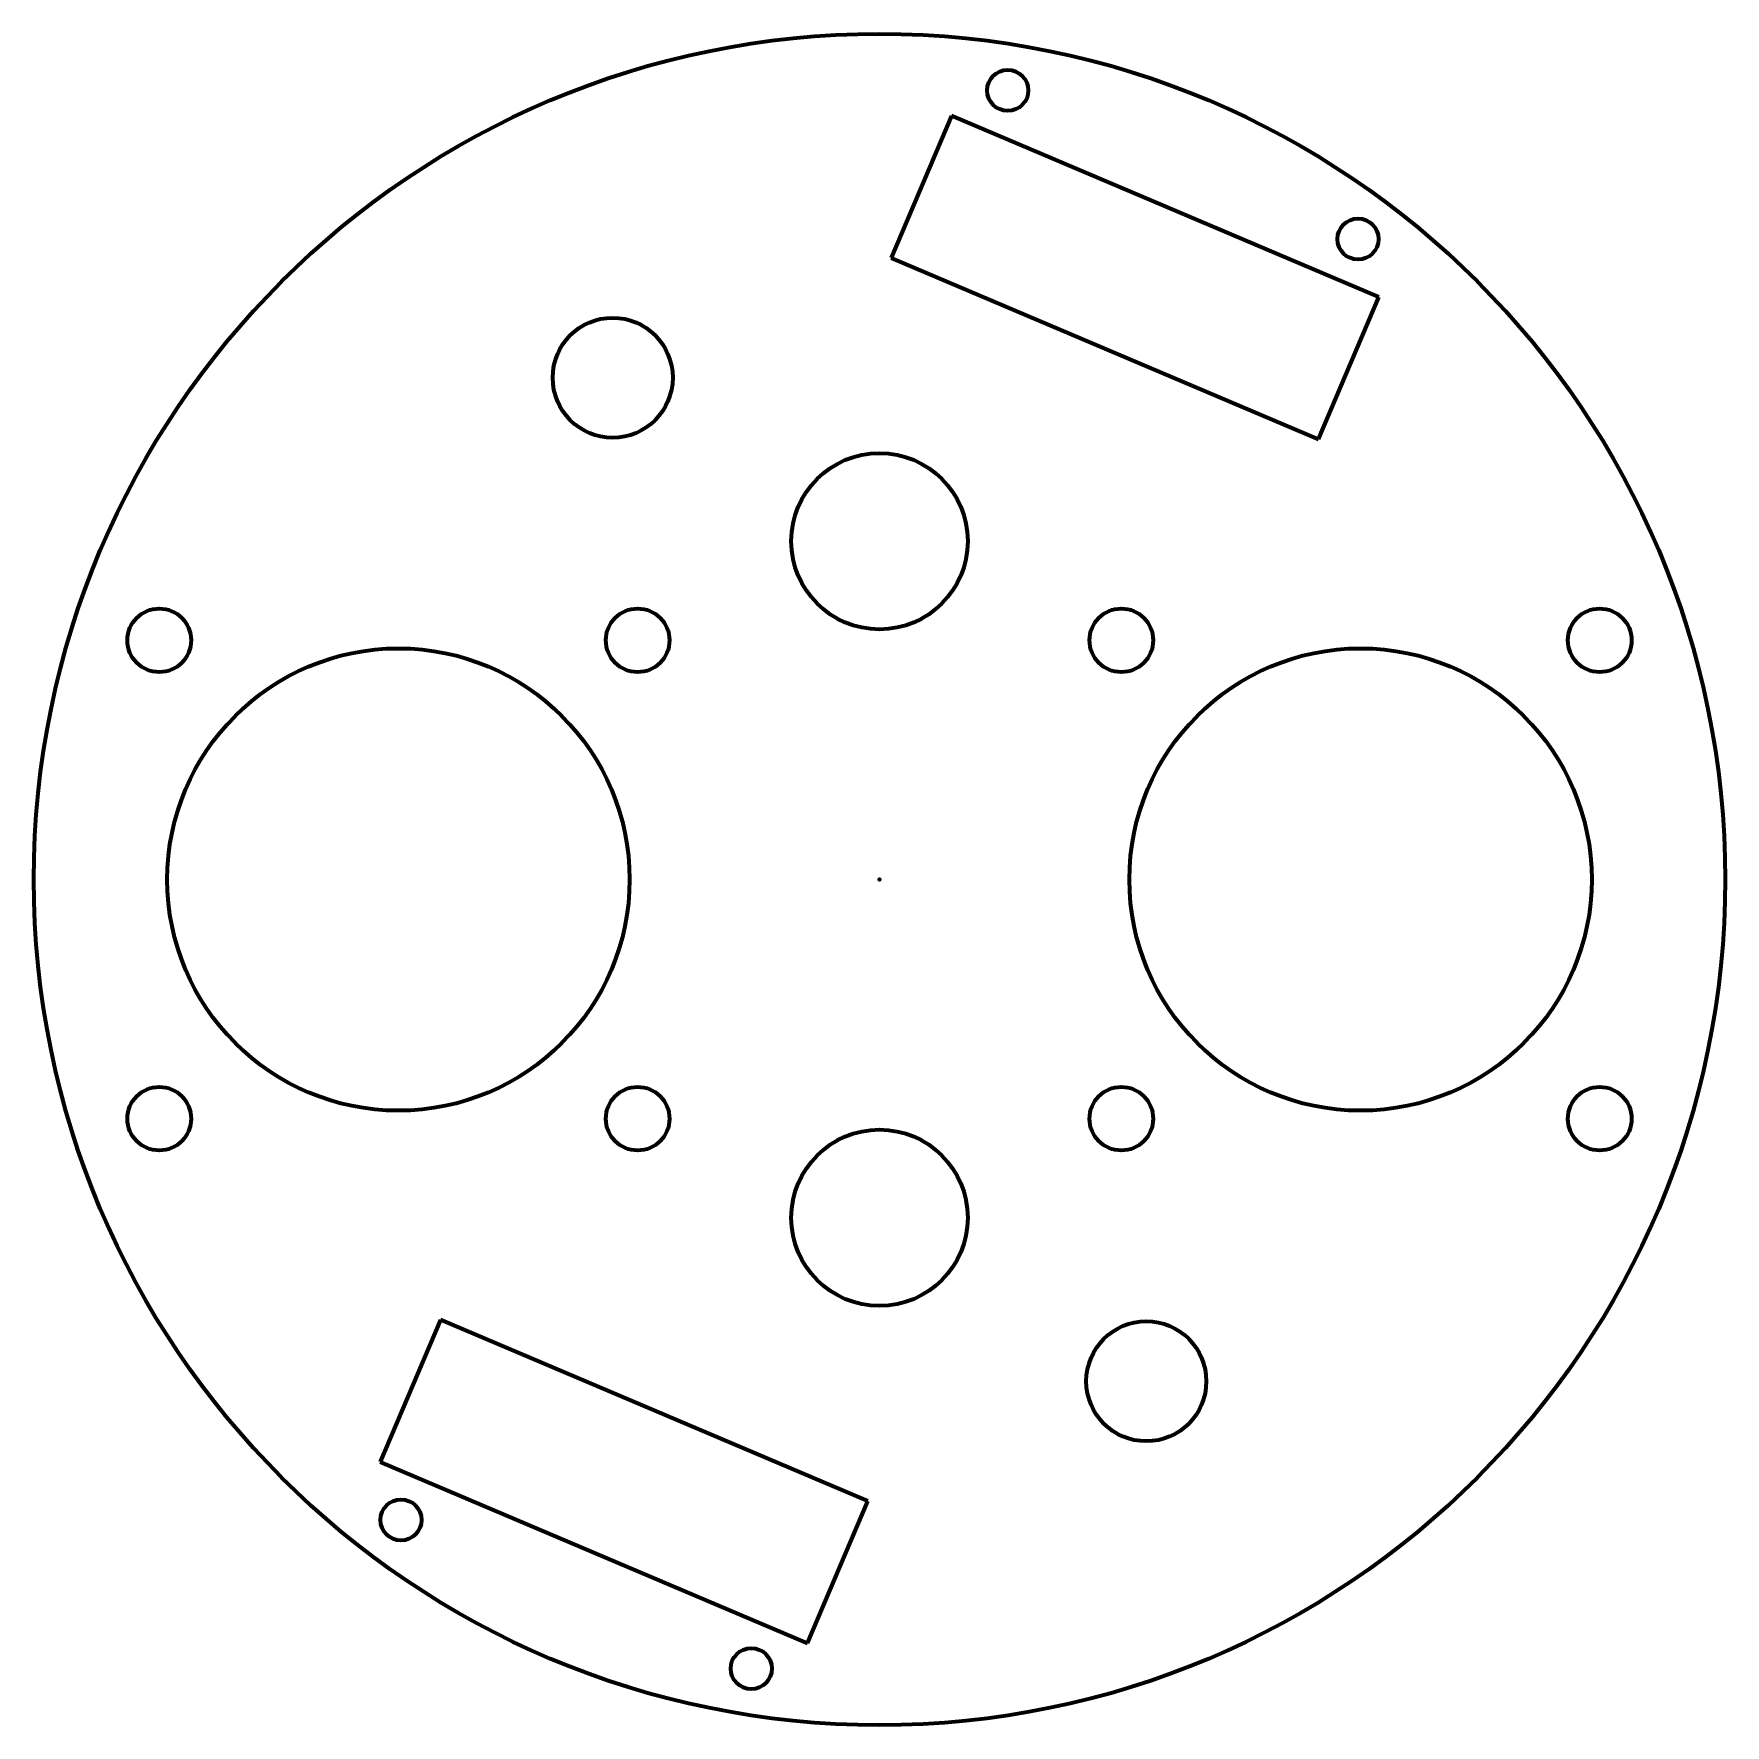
# Model space of a CAD drawing. Header units: millimetres. Extents: x -47.6 to 47.6, y -47.6 to 47.6.
import ezdxf

# ---------------------------------------------------------------- set-up
doc = ezdxf.new("R2010")
doc.units = ezdxf.units.MM
doc.layers.add('1', color=7, linetype='Continuous', true_color=0xffffff)
doc.layers.add('61', color=7, linetype='Continuous', true_color=0xffffff)

msp = doc.modelspace()

# ---------------------------------------------------------------- linework, layer by layer
at = {"layer": '1', "color": 163, "linetype": 'Continuous', "lineweight": 70}
for p, q in [((4.063912, 43.011292), (0.664551, 35.0029)), ((28.116704, 32.801488), (4.063912, 43.011292)), ((0.664551, 35.0029), (24.717343, 24.793095)), ((24.717343, 24.793095), (28.116704, 32.801488)), ((-24.717343, -24.793095), (-28.116704, -32.801488)), ((-0.664551, -35.0029), (-24.717343, -24.793095)), ((-28.116704, -32.801488), (-4.063912, -43.011292)), ((-4.063912, -43.011292), (-0.664551, -35.0029))]:
    msp.add_line(p, q, dxfattribs=at)
at = {"layer": '1', "color": 252, "linetype": 'Continuous', "lineweight": 35}
for p, q in [((4.063912, 43.011292), (0.664551, 35.0029)), ((4.063912, 43.011292), (0.664551, 35.0029)), ((28.116704, 32.801488), (4.063912, 43.011292)), ((28.116704, 32.801488), (4.063912, 43.011292)), ((0.664551, 35.0029), (24.717343, 24.793095)), ((0.664551, 35.0029), (24.717343, 24.793095)), ((24.717343, 24.793095), (28.116704, 32.801488)), ((24.717343, 24.793095), (28.116704, 32.801488)), ((-24.717343, -24.793095), (-28.116704, -32.801488)), ((-24.717343, -24.793095), (-28.116704, -32.801488)), ((-0.664551, -35.0029), (-24.717343, -24.793095)), ((-0.664551, -35.0029), (-24.717343, -24.793095)), ((-28.116704, -32.801488), (-4.063912, -43.011292)), ((-28.116704, -32.801488), (-4.063912, -43.011292)), ((-4.063912, -43.011292), (-0.664551, -35.0029)), ((-4.063912, -43.011292), (-0.664551, -35.0029))]:
    msp.add_line(p, q, dxfattribs=at)
at = {"layer": '1', "color": 163, "linetype": 'Continuous', "lineweight": 70}
for centre, radius in [((0, 0), 47.625), ((7.223463, 44.440361), 1.1557), ((26.949882, 36.066993), 1.1557), ((-15.024968, 28.257855), 3.3782), ((0, 19.05), 4.9657), ((-40.559484, 13.470384), 1.7907), ((-13.618716, 13.470384), 1.7907), ((13.618716, 13.470384), 1.7907), ((40.559484, 13.470384), 1.7907), ((-27.0891, 0), 13.0175), ((27.0891, 0), 13.0175), ((-40.559484, -13.470384), 1.7907), ((-13.618716, -13.470384), 1.7907), ((13.618716, -13.470384), 1.7907), ((40.559484, -13.470384), 1.7907), ((0, -19.05), 4.9657), ((15.024968, -28.257855), 3.3782), ((-26.949882, -36.066993), 1.1557), ((-7.223463, -44.440361), 1.1557)]:
    msp.add_circle(centre, radius, dxfattribs=at)
at = {"layer": '1', "color": 252, "linetype": 'Continuous', "lineweight": 35}
for centre, radius in [((0, 0), 47.625), ((0, 0), 47.625), ((7.223463, 44.440361), 1.1557), ((7.223463, 44.440361), 1.1557), ((26.949882, 36.066993), 1.1557), ((26.949882, 36.066993), 1.1557), ((-15.024968, 28.257855), 3.3782), ((-15.024968, 28.257855), 3.3782), ((0, 19.05), 4.9657), ((0, 19.05), 4.9657), ((-40.559484, 13.470384), 1.7907), ((-40.559484, 13.470384), 1.7907), ((-13.618716, 13.470384), 1.7907), ((-13.618716, 13.470384), 1.7907), ((13.618716, 13.470384), 1.7907), ((13.618716, 13.470384), 1.7907), ((40.559484, 13.470384), 1.7907), ((40.559484, 13.470384), 1.7907), ((-27.0891, 0), 13.0175), ((-27.0891, 0), 13.0175), ((27.0891, 0), 13.0175), ((27.0891, 0), 13.0175), ((-40.559484, -13.470384), 1.7907), ((-40.559484, -13.470384), 1.7907), ((-13.618716, -13.470384), 1.7907), ((-13.618716, -13.470384), 1.7907), ((13.618716, -13.470384), 1.7907), ((13.618716, -13.470384), 1.7907), ((40.559484, -13.470384), 1.7907), ((40.559484, -13.470384), 1.7907), ((0, -19.05), 4.9657), ((0, -19.05), 4.9657), ((15.024968, -28.257855), 3.3782), ((15.024968, -28.257855), 3.3782), ((-26.949882, -36.066993), 1.1557), ((-26.949882, -36.066993), 1.1557), ((-7.223463, -44.440361), 1.1557), ((-7.223463, -44.440361), 1.1557)]:
    msp.add_circle(centre, radius, dxfattribs=at)
at = {"layer": '61', "color": 23, "linetype": 'Continuous', "lineweight": 70}
msp.add_point((0, 0), dxfattribs=at)

doc.saveas('drawing.dxf')
